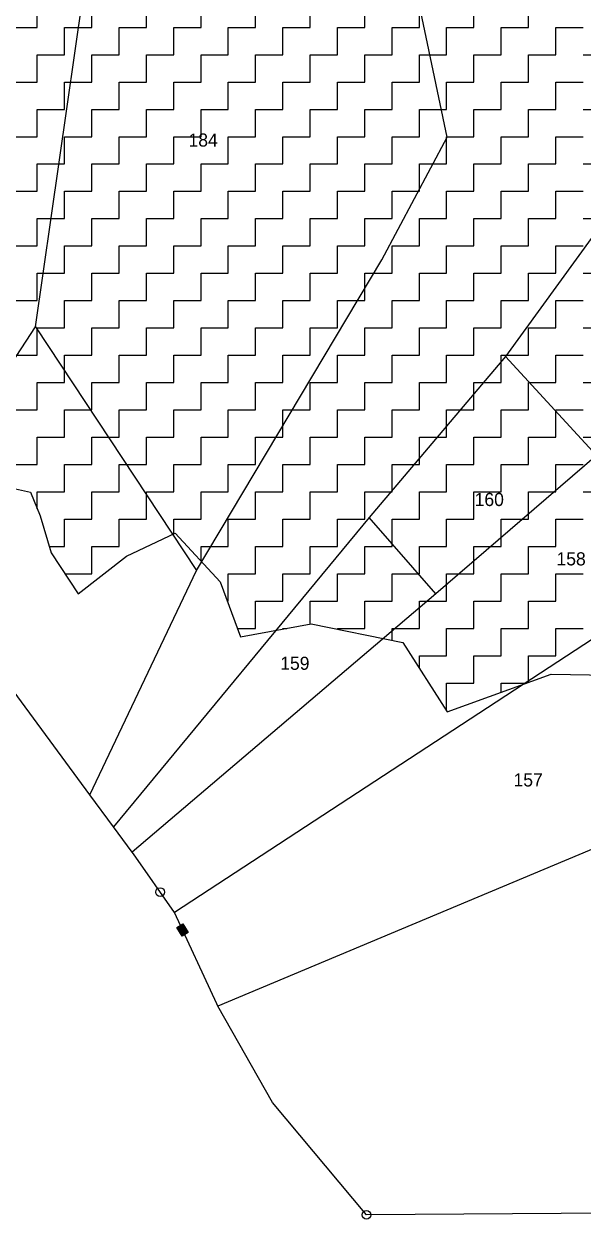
# Model space of a CAD drawing. Header units: metres. Extents: x 317022 to 318987, y 1871527 to 1873424.
# Drawn here: x 317314 to 317475.2, y 1871555.7 to 1871899.7 of the extents above; entities that cross this region are included whole.
import ezdxf

# ---------------------------------------------------------------- set-up
doc = ezdxf.new("R2010")
doc.units = ezdxf.units.M
for name, color, linetype in [('POLY_HATCH', 12, 'Continuous'), ('POLY_PARCEL', 6, 'Continuous'), ('TEXT_PARCEL', 7, 'Continuous'), ('V_BOUND_LINE', 7, 'Continuous')]:
    doc.layers.add(name, color=color, linetype=linetype)
doc.styles.add('TEXT_MAP', font='')
doc.styles.get('TEXT_MAP').set_extended_font_data('Kruti Dev 050')

msp = doc.modelspace()

# ---------------------------------------------------------------- hatches: boundary and pattern name
msp.add_hatch(color=256).paths.add_polyline_path([(317359.62, 1871637.12), (317361.34, 1871638.17), (317359.83, 1871640.67), (317358.1, 1871639.62)])

# ---------------------------------------------------------------- linework, layer by layer
msp.add_lwpolyline([(317359.83, 1871640.67), (317361.34, 1871638.17), (317359.62, 1871637.12), (317358.1, 1871639.62)], close=True)
for centre in [(317353.27, 1871649.82), (317412.78, 1871556.91)]:
    msp.add_circle(centre, 1.25)
at = {"layer": 'POLY_HATCH', "linetype": 'Continuous'}
for p, q in [((317317.89, 1871898.72), (317317.89, 1871906.59)), ((317333.62, 1871898.72), (317333.62, 1871906.59)), ((317349.35, 1871898.72), (317349.35, 1871906.59)), ((317365.08, 1871898.72), (317365.08, 1871906.59)), ((317380.81, 1871898.72), (317380.81, 1871906.59)), ((317396.54, 1871898.72), (317396.54, 1871906.59)), ((317412.27, 1871898.72), (317412.27, 1871906.59)), ((317428, 1871898.72), (317428, 1871906.59)), ((317443.72, 1871898.72), (317443.72, 1871906.59)), ((317459.45, 1871898.72), (317459.45, 1871906.59)), ((317310.03, 1871898.72), (317317.89, 1871898.72)), ((317325.76, 1871898.72), (317333.62, 1871898.72)), ((317325.76, 1871890.86), (317325.76, 1871898.72)), ((317341.49, 1871898.72), (317349.35, 1871898.72)), ((317341.49, 1871890.86), (317341.49, 1871898.72)), ((317357.22, 1871898.72), (317365.08, 1871898.72)), ((317357.22, 1871890.86), (317357.22, 1871898.72)), ((317372.94, 1871898.72), (317380.81, 1871898.72)), ((317372.94, 1871890.86), (317372.94, 1871898.72)), ((317388.67, 1871898.72), (317396.54, 1871898.72)), ((317388.67, 1871890.86), (317388.67, 1871898.72)), ((317404.4, 1871898.72), (317412.27, 1871898.72)), ((317404.4, 1871890.86), (317404.4, 1871898.72)), ((317420.13, 1871898.72), (317428, 1871898.72)), ((317420.13, 1871890.86), (317420.13, 1871898.72)), ((317435.86, 1871898.72), (317443.72, 1871898.72)), ((317435.86, 1871890.86), (317435.86, 1871898.72)), ((317451.59, 1871898.72), (317459.45, 1871898.72)), ((317451.59, 1871890.86), (317451.59, 1871898.72)), ((317467.32, 1871898.72), (317475.18, 1871898.72)), ((317467.32, 1871890.86), (317467.32, 1871898.72)), ((317317.89, 1871890.86), (317325.76, 1871890.86)), ((317317.89, 1871882.99), (317317.89, 1871890.86)), ((317333.62, 1871890.86), (317341.49, 1871890.86)), ((317333.62, 1871882.99), (317333.62, 1871890.86)), ((317349.35, 1871890.86), (317357.22, 1871890.86)), ((317349.35, 1871882.99), (317349.35, 1871890.86)), ((317365.08, 1871890.86), (317372.94, 1871890.86)), ((317365.08, 1871882.99), (317365.08, 1871890.86)), ((317380.81, 1871890.86), (317388.67, 1871890.86)), ((317380.81, 1871882.99), (317380.81, 1871890.86)), ((317396.54, 1871890.86), (317404.4, 1871890.86)), ((317396.54, 1871882.99), (317396.54, 1871890.86)), ((317412.27, 1871890.86), (317420.13, 1871890.86)), ((317412.27, 1871882.99), (317412.27, 1871890.86)), ((317428, 1871890.86), (317435.86, 1871890.86)), ((317428, 1871882.99), (317428, 1871890.86)), ((317443.72, 1871890.86), (317451.59, 1871890.86)), ((317443.72, 1871882.99), (317443.72, 1871890.86)), ((317459.45, 1871890.86), (317467.32, 1871890.86)), ((317459.45, 1871882.99), (317459.45, 1871890.86)), ((317475.18, 1871890.86), (317483.05, 1871890.86)), ((317310.03, 1871882.99), (317317.89, 1871882.99)), ((317325.76, 1871882.99), (317333.62, 1871882.99)), ((317325.76, 1871875.13), (317325.76, 1871882.99)), ((317341.49, 1871882.99), (317349.35, 1871882.99)), ((317341.49, 1871875.13), (317341.49, 1871882.99)), ((317357.22, 1871882.99), (317365.08, 1871882.99)), ((317357.22, 1871875.13), (317357.22, 1871882.99)), ((317372.94, 1871882.99), (317380.81, 1871882.99)), ((317372.94, 1871875.13), (317372.94, 1871882.99)), ((317388.67, 1871882.99), (317396.54, 1871882.99)), ((317388.67, 1871875.13), (317388.67, 1871882.99)), ((317404.4, 1871882.99), (317412.27, 1871882.99)), ((317404.4, 1871875.13), (317404.4, 1871882.99)), ((317420.13, 1871882.99), (317428, 1871882.99)), ((317420.13, 1871875.13), (317420.13, 1871882.99)), ((317435.86, 1871882.99), (317443.72, 1871882.99)), ((317435.86, 1871875.13), (317435.86, 1871882.99)), ((317451.59, 1871882.99), (317459.45, 1871882.99)), ((317451.59, 1871875.13), (317451.59, 1871882.99)), ((317467.32, 1871882.99), (317475.18, 1871882.99)), ((317467.32, 1871875.13), (317467.32, 1871882.99)), ((317317.89, 1871875.13), (317325.76, 1871875.13)), ((317317.89, 1871867.26), (317317.89, 1871875.13)), ((317333.62, 1871875.13), (317341.49, 1871875.13)), ((317333.62, 1871867.26), (317333.62, 1871875.13)), ((317349.35, 1871875.13), (317357.22, 1871875.13)), ((317349.35, 1871867.26), (317349.35, 1871875.13)), ((317365.08, 1871875.13), (317372.94, 1871875.13)), ((317365.08, 1871867.26), (317365.08, 1871875.13)), ((317380.81, 1871875.13), (317388.67, 1871875.13)), ((317380.81, 1871867.26), (317380.81, 1871875.13)), ((317396.54, 1871875.13), (317404.4, 1871875.13)), ((317396.54, 1871867.26), (317396.54, 1871875.13)), ((317412.27, 1871875.13), (317420.13, 1871875.13)), ((317412.27, 1871867.26), (317412.27, 1871875.13)), ((317428, 1871875.13), (317435.86, 1871875.13)), ((317428, 1871867.26), (317428, 1871875.13)), ((317443.72, 1871875.13), (317451.59, 1871875.13)), ((317443.72, 1871867.26), (317443.72, 1871875.13)), ((317459.45, 1871875.13), (317467.32, 1871875.13)), ((317459.45, 1871867.26), (317459.45, 1871875.13)), ((317475.18, 1871875.13), (317483.05, 1871875.13)), ((317310.03, 1871867.26), (317317.89, 1871867.26)), ((317325.76, 1871867.26), (317333.62, 1871867.26)), ((317325.76, 1871859.4), (317325.76, 1871867.26)), ((317341.49, 1871867.26), (317349.35, 1871867.26)), ((317341.49, 1871859.4), (317341.49, 1871867.26)), ((317357.22, 1871867.26), (317365.08, 1871867.26)), ((317357.22, 1871859.4), (317357.22, 1871867.26)), ((317372.94, 1871867.26), (317380.81, 1871867.26)), ((317372.94, 1871859.4), (317372.94, 1871867.26)), ((317388.67, 1871867.26), (317396.54, 1871867.26)), ((317388.67, 1871859.4), (317388.67, 1871867.26)), ((317404.4, 1871867.26), (317412.27, 1871867.26)), ((317404.4, 1871859.4), (317404.4, 1871867.26)), ((317420.13, 1871867.26), (317428, 1871867.26)), ((317420.13, 1871859.4), (317420.13, 1871867.26)), ((317435.86, 1871867.26), (317443.72, 1871867.26)), ((317435.86, 1871859.4), (317435.86, 1871867.26)), ((317451.59, 1871867.26), (317459.45, 1871867.26)), ((317451.59, 1871859.4), (317451.59, 1871867.26)), ((317467.32, 1871867.26), (317475.18, 1871867.26)), ((317467.32, 1871859.4), (317467.32, 1871867.26)), ((317317.89, 1871859.4), (317325.76, 1871859.4)), ((317317.89, 1871851.54), (317317.89, 1871859.4)), ((317333.62, 1871859.4), (317341.49, 1871859.4)), ((317333.62, 1871851.54), (317333.62, 1871859.4)), ((317349.35, 1871859.4), (317357.22, 1871859.4)), ((317349.35, 1871851.54), (317349.35, 1871859.4)), ((317365.08, 1871859.4), (317372.94, 1871859.4)), ((317365.08, 1871851.54), (317365.08, 1871859.4)), ((317380.81, 1871859.4), (317388.67, 1871859.4)), ((317380.81, 1871851.54), (317380.81, 1871859.4)), ((317396.54, 1871859.4), (317404.4, 1871859.4)), ((317396.54, 1871851.54), (317396.54, 1871859.4)), ((317412.27, 1871859.4), (317420.13, 1871859.4)), ((317412.27, 1871851.54), (317412.27, 1871859.4)), ((317428, 1871859.4), (317435.86, 1871859.4)), ((317428, 1871851.54), (317428, 1871859.4)), ((317443.72, 1871859.4), (317451.59, 1871859.4)), ((317443.72, 1871851.54), (317443.72, 1871859.4)), ((317459.45, 1871859.4), (317467.32, 1871859.4)), ((317459.45, 1871851.54), (317459.45, 1871859.4)), ((317475.18, 1871859.4), (317483.05, 1871859.4)), ((317310.03, 1871851.54), (317317.89, 1871851.54)), ((317325.76, 1871851.54), (317333.62, 1871851.54)), ((317325.76, 1871843.67), (317325.76, 1871851.54)), ((317341.49, 1871851.54), (317349.35, 1871851.54)), ((317341.49, 1871843.67), (317341.49, 1871851.54)), ((317357.22, 1871851.54), (317365.08, 1871851.54)), ((317357.22, 1871843.67), (317357.22, 1871851.54)), ((317372.94, 1871851.54), (317380.81, 1871851.54)), ((317372.94, 1871843.67), (317372.94, 1871851.54)), ((317388.67, 1871851.54), (317396.54, 1871851.54)), ((317388.67, 1871843.67), (317388.67, 1871851.54)), ((317404.4, 1871851.54), (317412.27, 1871851.54)), ((317404.4, 1871843.67), (317404.4, 1871851.54)), ((317420.13, 1871851.54), (317428, 1871851.54)), ((317420.13, 1871843.67), (317420.13, 1871851.54)), ((317435.86, 1871851.54), (317443.72, 1871851.54)), ((317435.86, 1871843.67), (317435.86, 1871851.54)), ((317451.59, 1871851.54), (317459.45, 1871851.54)), ((317451.59, 1871843.67), (317451.59, 1871851.54)), ((317467.32, 1871851.54), (317475.18, 1871851.54)), ((317467.32, 1871843.67), (317467.32, 1871851.54)), ((317317.89, 1871843.67), (317325.76, 1871843.67)), ((317317.89, 1871835.81), (317317.89, 1871843.67)), ((317333.62, 1871843.67), (317341.49, 1871843.67)), ((317333.62, 1871835.81), (317333.62, 1871843.67)), ((317349.35, 1871843.67), (317357.22, 1871843.67)), ((317349.35, 1871835.81), (317349.35, 1871843.67)), ((317365.08, 1871843.67), (317372.94, 1871843.67)), ((317365.08, 1871835.81), (317365.08, 1871843.67)), ((317380.81, 1871843.67), (317388.67, 1871843.67)), ((317380.81, 1871835.81), (317380.81, 1871843.67)), ((317396.54, 1871843.67), (317404.4, 1871843.67)), ((317396.54, 1871835.81), (317396.54, 1871843.67)), ((317412.27, 1871843.67), (317420.13, 1871843.67)), ((317412.27, 1871835.81), (317412.27, 1871843.67)), ((317428, 1871843.67), (317435.86, 1871843.67)), ((317428, 1871835.81), (317428, 1871843.67)), ((317443.72, 1871843.67), (317451.59, 1871843.67)), ((317443.72, 1871835.81), (317443.72, 1871843.67)), ((317459.45, 1871843.67), (317467.32, 1871843.67)), ((317459.45, 1871835.81), (317459.45, 1871843.67)), ((317475.18, 1871843.67), (317483.05, 1871843.67)), ((317310.03, 1871835.81), (317317.89, 1871835.81)), ((317325.76, 1871835.81), (317333.62, 1871835.81)), ((317325.76, 1871827.94), (317325.76, 1871835.81)), ((317341.49, 1871835.81), (317349.35, 1871835.81)), ((317341.49, 1871827.94), (317341.49, 1871835.81)), ((317357.22, 1871835.81), (317365.08, 1871835.81)), ((317357.22, 1871827.94), (317357.22, 1871835.81)), ((317372.94, 1871835.81), (317380.81, 1871835.81)), ((317372.94, 1871827.94), (317372.94, 1871835.81)), ((317388.67, 1871835.81), (317396.54, 1871835.81)), ((317388.67, 1871827.94), (317388.67, 1871835.81)), ((317404.4, 1871835.81), (317412.27, 1871835.81)), ((317404.4, 1871827.94), (317404.4, 1871835.81)), ((317420.13, 1871835.81), (317428, 1871835.81)), ((317420.13, 1871827.94), (317420.13, 1871835.81)), ((317435.86, 1871835.81), (317443.72, 1871835.81)), ((317435.86, 1871827.94), (317435.86, 1871835.81)), ((317451.59, 1871835.81), (317459.45, 1871835.81)), ((317451.59, 1871827.94), (317451.59, 1871835.81)), ((317467.32, 1871835.81), (317475.18, 1871835.81)), ((317467.32, 1871827.94), (317467.32, 1871835.81)), ((317317.89, 1871827.94), (317325.76, 1871827.94)), ((317317.89, 1871820.08), (317317.89, 1871827.94)), ((317333.62, 1871827.94), (317341.49, 1871827.94)), ((317333.62, 1871820.08), (317333.62, 1871827.94)), ((317349.35, 1871827.94), (317357.22, 1871827.94)), ((317349.35, 1871820.08), (317349.35, 1871827.94)), ((317365.08, 1871827.94), (317372.94, 1871827.94)), ((317365.08, 1871820.08), (317365.08, 1871827.94)), ((317380.81, 1871827.94), (317388.67, 1871827.94)), ((317380.81, 1871820.08), (317380.81, 1871827.94)), ((317396.54, 1871827.94), (317404.4, 1871827.94)), ((317396.54, 1871820.08), (317396.54, 1871827.94)), ((317412.27, 1871827.94), (317420.13, 1871827.94)), ((317412.27, 1871820.08), (317412.27, 1871827.94)), ((317428, 1871827.94), (317435.86, 1871827.94)), ((317428, 1871820.08), (317428, 1871827.94)), ((317443.72, 1871827.94), (317451.59, 1871827.94)), ((317443.72, 1871820.08), (317443.72, 1871827.94)), ((317459.45, 1871827.94), (317467.32, 1871827.94)), ((317459.45, 1871820.08), (317459.45, 1871827.94)), ((317475.18, 1871827.94), (317483.05, 1871827.94)), ((317310.03, 1871820.08), (317317.89, 1871820.08)), ((317325.76, 1871820.08), (317333.62, 1871820.08)), ((317325.76, 1871812.21), (317325.76, 1871820.08)), ((317341.49, 1871820.08), (317349.35, 1871820.08)), ((317341.49, 1871812.21), (317341.49, 1871820.08)), ((317357.22, 1871820.08), (317365.08, 1871820.08)), ((317357.22, 1871812.21), (317357.22, 1871820.08)), ((317372.94, 1871820.08), (317380.81, 1871820.08)), ((317372.94, 1871812.21), (317372.94, 1871820.08)), ((317388.67, 1871820.08), (317396.54, 1871820.08)), ((317388.67, 1871812.21), (317388.67, 1871820.08)), ((317404.4, 1871820.08), (317412.27, 1871820.08)), ((317404.4, 1871812.21), (317404.4, 1871820.08)), ((317420.13, 1871820.08), (317428, 1871820.08)), ((317420.13, 1871812.21), (317420.13, 1871820.08)), ((317435.86, 1871820.08), (317443.72, 1871820.08)), ((317435.86, 1871812.21), (317435.86, 1871820.08)), ((317451.59, 1871820.08), (317459.45, 1871820.08)), ((317451.59, 1871812.21), (317451.59, 1871820.08)), ((317467.32, 1871820.08), (317475.18, 1871820.08)), ((317467.32, 1871812.21), (317467.32, 1871820.08)), ((317317.89, 1871812.21), (317325.76, 1871812.21)), ((317317.89, 1871804.35), (317317.89, 1871812.21)), ((317333.62, 1871812.21), (317341.49, 1871812.21)), ((317333.62, 1871804.35), (317333.62, 1871812.21)), ((317349.35, 1871812.21), (317357.22, 1871812.21)), ((317349.35, 1871804.35), (317349.35, 1871812.21)), ((317365.08, 1871812.21), (317372.94, 1871812.21)), ((317365.08, 1871804.35), (317365.08, 1871812.21)), ((317380.81, 1871812.21), (317388.67, 1871812.21)), ((317380.81, 1871804.35), (317380.81, 1871812.21)), ((317396.54, 1871812.21), (317404.4, 1871812.21)), ((317396.54, 1871804.35), (317396.54, 1871812.21)), ((317412.27, 1871812.21), (317420.13, 1871812.21)), ((317412.27, 1871804.35), (317412.27, 1871812.21)), ((317428, 1871812.21), (317435.86, 1871812.21)), ((317428, 1871804.35), (317428, 1871812.21)), ((317443.72, 1871812.21), (317451.59, 1871812.21)), ((317443.72, 1871804.35), (317443.72, 1871812.21)), ((317459.45, 1871812.21), (317467.32, 1871812.21)), ((317459.45, 1871804.35), (317459.45, 1871812.21)), ((317475.18, 1871812.21), (317483.05, 1871812.21)), ((317310.03, 1871804.35), (317317.89, 1871804.35)), ((317325.76, 1871804.35), (317333.62, 1871804.35)), ((317325.76, 1871796.48), (317325.76, 1871804.35)), ((317341.49, 1871804.35), (317349.35, 1871804.35)), ((317341.49, 1871796.48), (317341.49, 1871804.35)), ((317357.22, 1871804.35), (317365.08, 1871804.35)), ((317357.22, 1871796.48), (317357.22, 1871804.35)), ((317372.94, 1871804.35), (317380.81, 1871804.35)), ((317372.94, 1871796.48), (317372.94, 1871804.35)), ((317388.67, 1871804.35), (317396.54, 1871804.35)), ((317388.67, 1871796.48), (317388.67, 1871804.35)), ((317404.4, 1871804.35), (317412.27, 1871804.35)), ((317404.4, 1871796.48), (317404.4, 1871804.35)), ((317420.13, 1871804.35), (317428, 1871804.35)), ((317420.13, 1871796.48), (317420.13, 1871804.35)), ((317435.86, 1871804.35), (317443.72, 1871804.35)), ((317435.86, 1871796.48), (317435.86, 1871804.35)), ((317451.59, 1871804.35), (317459.45, 1871804.35)), ((317451.59, 1871796.48), (317451.59, 1871804.35)), ((317467.32, 1871804.35), (317475.18, 1871804.35)), ((317467.32, 1871796.48), (317467.32, 1871804.35)), ((317317.89, 1871796.48), (317325.76, 1871796.48)), ((317317.89, 1871788.62), (317317.89, 1871796.48)), ((317333.62, 1871796.48), (317341.49, 1871796.48)), ((317333.62, 1871788.62), (317333.62, 1871796.48)), ((317349.35, 1871796.48), (317357.22, 1871796.48)), ((317349.35, 1871788.62), (317349.35, 1871796.48)), ((317365.08, 1871796.48), (317372.94, 1871796.48)), ((317365.08, 1871788.62), (317365.08, 1871796.48)), ((317380.81, 1871796.48), (317388.67, 1871796.48)), ((317380.81, 1871788.62), (317380.81, 1871796.48)), ((317396.54, 1871796.48), (317404.4, 1871796.48)), ((317396.54, 1871788.62), (317396.54, 1871796.48)), ((317412.27, 1871796.48), (317420.13, 1871796.48)), ((317412.27, 1871788.62), (317412.27, 1871796.48)), ((317428, 1871796.48), (317435.86, 1871796.48)), ((317428, 1871788.62), (317428, 1871796.48)), ((317443.72, 1871796.48), (317451.59, 1871796.48)), ((317443.72, 1871788.62), (317443.72, 1871796.48)), ((317459.45, 1871796.48), (317467.32, 1871796.48)), ((317459.45, 1871788.62), (317459.45, 1871796.48)), ((317475.18, 1871796.48), (317483.05, 1871796.48)), ((317310.03, 1871788.62), (317317.89, 1871788.62)), ((317325.76, 1871788.62), (317333.62, 1871788.62)), ((317325.76, 1871780.75), (317325.76, 1871788.62)), ((317341.49, 1871788.62), (317349.35, 1871788.62)), ((317341.49, 1871780.75), (317341.49, 1871788.62)), ((317357.22, 1871788.62), (317365.08, 1871788.62)), ((317357.22, 1871780.75), (317357.22, 1871788.62)), ((317372.94, 1871788.62), (317380.81, 1871788.62)), ((317372.94, 1871780.75), (317372.94, 1871788.62)), ((317388.67, 1871788.62), (317396.54, 1871788.62)), ((317388.67, 1871780.75), (317388.67, 1871788.62)), ((317404.4, 1871788.62), (317412.27, 1871788.62)), ((317404.4, 1871780.75), (317404.4, 1871788.62)), ((317420.13, 1871788.62), (317428, 1871788.62)), ((317420.13, 1871780.75), (317420.13, 1871788.62)), ((317435.86, 1871788.62), (317443.72, 1871788.62)), ((317435.86, 1871780.75), (317435.86, 1871788.62)), ((317451.59, 1871788.62), (317459.45, 1871788.62)), ((317451.59, 1871780.75), (317451.59, 1871788.62)), ((317467.32, 1871788.62), (317475.18, 1871788.62)), ((317467.32, 1871780.75), (317467.32, 1871788.62)), ((317317.89, 1871780.75), (317325.76, 1871780.75)), ((317317.89, 1871772.89), (317317.89, 1871780.75)), ((317333.62, 1871780.75), (317341.49, 1871780.75)), ((317333.62, 1871772.89), (317333.62, 1871780.75)), ((317349.35, 1871780.75), (317357.22, 1871780.75)), ((317349.35, 1871772.89), (317349.35, 1871780.75)), ((317365.08, 1871780.75), (317372.94, 1871780.75)), ((317365.08, 1871772.89), (317365.08, 1871780.75)), ((317380.81, 1871780.75), (317388.67, 1871780.75)), ((317380.81, 1871772.89), (317380.81, 1871780.75)), ((317396.54, 1871780.75), (317404.4, 1871780.75)), ((317396.54, 1871772.89), (317396.54, 1871780.75)), ((317412.27, 1871780.75), (317420.13, 1871780.75)), ((317412.27, 1871772.89), (317412.27, 1871780.75)), ((317428, 1871780.75), (317435.86, 1871780.75)), ((317428, 1871772.89), (317428, 1871780.75)), ((317443.72, 1871780.75), (317451.59, 1871780.75)), ((317443.72, 1871772.89), (317443.72, 1871780.75)), ((317459.45, 1871780.75), (317467.32, 1871780.75)), ((317459.45, 1871772.89), (317459.45, 1871780.75)), ((317475.18, 1871780.75), (317483.05, 1871780.75)), ((317310.03, 1871772.89), (317317.89, 1871772.89)), ((317325.76, 1871772.89), (317333.62, 1871772.89)), ((317325.76, 1871765.03), (317325.76, 1871772.89)), ((317341.49, 1871772.89), (317349.35, 1871772.89)), ((317341.49, 1871765.03), (317341.49, 1871772.89)), ((317357.22, 1871772.89), (317365.08, 1871772.89)), ((317357.22, 1871765.03), (317357.22, 1871772.89)), ((317372.94, 1871772.89), (317380.81, 1871772.89)), ((317372.94, 1871765.03), (317372.94, 1871772.89)), ((317388.67, 1871772.89), (317396.54, 1871772.89)), ((317388.67, 1871765.03), (317388.67, 1871772.89)), ((317404.4, 1871772.89), (317412.27, 1871772.89)), ((317404.4, 1871765.03), (317404.4, 1871772.89)), ((317420.13, 1871772.89), (317428, 1871772.89)), ((317420.13, 1871765.03), (317420.13, 1871772.89)), ((317435.86, 1871772.89), (317443.72, 1871772.89)), ((317435.86, 1871765.03), (317435.86, 1871772.89)), ((317451.59, 1871772.89), (317459.45, 1871772.89)), ((317451.59, 1871765.03), (317451.59, 1871772.89)), ((317467.32, 1871772.89), (317475.18, 1871772.89)), ((317467.32, 1871765.03), (317467.32, 1871772.89)), ((317317.89, 1871765.03), (317325.76, 1871765.03)), ((317317.89, 1871760.1), (317317.89, 1871765.03)), ((317333.62, 1871765.03), (317341.49, 1871765.03)), ((317333.62, 1871757.16), (317333.62, 1871765.03)), ((317349.35, 1871765.03), (317357.22, 1871765.03)), ((317349.35, 1871757.16), (317349.35, 1871765.03)), ((317365.08, 1871765.03), (317372.94, 1871765.03)), ((317365.08, 1871757.16), (317365.08, 1871765.03)), ((317380.81, 1871765.03), (317388.67, 1871765.03)), ((317380.81, 1871757.16), (317380.81, 1871765.03)), ((317396.54, 1871765.03), (317404.4, 1871765.03)), ((317396.54, 1871757.16), (317396.54, 1871765.03)), ((317412.27, 1871765.03), (317420.13, 1871765.03)), ((317412.27, 1871757.16), (317412.27, 1871765.03)), ((317428, 1871765.03), (317435.86, 1871765.03)), ((317428, 1871757.16), (317428, 1871765.03)), ((317443.72, 1871765.03), (317451.59, 1871765.03)), ((317443.72, 1871757.16), (317443.72, 1871765.03)), ((317459.45, 1871765.03), (317467.32, 1871765.03)), ((317459.45, 1871757.16), (317459.45, 1871765.03)), ((317475.18, 1871765.03), (317483.05, 1871765.03)), ((317325.76, 1871757.16), (317333.62, 1871757.16)), ((317325.76, 1871749.3), (317325.76, 1871757.16)), ((317341.49, 1871757.16), (317349.35, 1871757.16)), ((317341.49, 1871749.3), (317341.49, 1871757.16)), ((317357.22, 1871757.16), (317365.08, 1871757.16)), ((317357.22, 1871752.92), (317357.22, 1871757.16)), ((317372.94, 1871757.16), (317380.81, 1871757.16)), ((317372.94, 1871749.3), (317372.94, 1871757.16)), ((317388.67, 1871757.16), (317396.54, 1871757.16)), ((317388.67, 1871749.3), (317388.67, 1871757.16)), ((317404.4, 1871757.16), (317412.27, 1871757.16)), ((317404.4, 1871749.3), (317404.4, 1871757.16)), ((317420.13, 1871757.16), (317428, 1871757.16)), ((317420.13, 1871749.3), (317420.13, 1871757.16)), ((317435.86, 1871757.16), (317443.72, 1871757.16)), ((317435.86, 1871749.3), (317435.86, 1871757.16)), ((317451.59, 1871757.16), (317459.45, 1871757.16)), ((317451.59, 1871749.3), (317451.59, 1871757.16)), ((317467.32, 1871757.16), (317475.18, 1871757.16)), ((317467.32, 1871749.3), (317467.32, 1871757.16)), ((317321.37, 1871749.3), (317325.76, 1871749.3)), ((317333.62, 1871749.3), (317341.49, 1871749.3)), ((317333.62, 1871741.43), (317333.62, 1871749.3)), ((317349.35, 1871749.3), (317349.49, 1871749.3)), ((317349.35, 1871749.23), (317349.35, 1871749.3)), ((317365.08, 1871749.3), (317372.94, 1871749.3)), ((317365.08, 1871745.08), (317365.08, 1871749.3)), ((317380.81, 1871749.3), (317388.67, 1871749.3)), ((317380.81, 1871741.43), (317380.81, 1871749.3)), ((317396.54, 1871749.3), (317404.4, 1871749.3)), ((317396.54, 1871741.43), (317396.54, 1871749.3)), ((317412.27, 1871749.3), (317420.13, 1871749.3)), ((317412.27, 1871741.43), (317412.27, 1871749.3)), ((317428, 1871749.3), (317435.86, 1871749.3)), ((317428, 1871741.43), (317428, 1871749.3)), ((317443.72, 1871749.3), (317451.59, 1871749.3)), ((317443.72, 1871741.43), (317443.72, 1871749.3)), ((317459.45, 1871749.3), (317467.32, 1871749.3)), ((317459.45, 1871741.43), (317459.45, 1871749.3)), ((317325.9, 1871741.43), (317333.62, 1871741.43)), ((317372.94, 1871741.43), (317380.81, 1871741.43)), ((317372.94, 1871733.57), (317372.94, 1871741.43)), ((317388.67, 1871741.43), (317396.54, 1871741.43)), ((317388.67, 1871733.57), (317388.67, 1871741.43)), ((317404.4, 1871741.43), (317412.27, 1871741.43)), ((317404.4, 1871733.57), (317404.4, 1871741.43)), ((317420.13, 1871741.43), (317428, 1871741.43)), ((317420.13, 1871733.57), (317420.13, 1871741.43)), ((317435.86, 1871741.43), (317443.72, 1871741.43)), ((317435.86, 1871733.57), (317435.86, 1871741.43)), ((317451.59, 1871741.43), (317459.45, 1871741.43)), ((317451.59, 1871733.57), (317451.59, 1871741.43)), ((317467.32, 1871741.43), (317475.18, 1871741.43)), ((317467.32, 1871733.57), (317467.32, 1871741.43)), ((317372.66, 1871733.57), (317372.94, 1871733.57)), ((317380.81, 1871733.57), (317388.67, 1871733.57)), ((317380.81, 1871725.7), (317380.81, 1871733.57)), ((317396.54, 1871733.57), (317404.4, 1871733.57)), ((317396.54, 1871726.93), (317396.54, 1871733.57)), ((317412.27, 1871733.57), (317420.13, 1871733.57)), ((317412.27, 1871725.7), (317412.27, 1871733.57)), ((317428, 1871733.57), (317435.86, 1871733.57)), ((317428, 1871725.7), (317428, 1871733.57)), ((317443.72, 1871733.57), (317451.59, 1871733.57)), ((317443.72, 1871725.7), (317443.72, 1871733.57)), ((317459.45, 1871733.57), (317467.32, 1871733.57)), ((317459.45, 1871725.7), (317459.45, 1871733.57)), ((317375.56, 1871725.7), (317380.81, 1871725.7)), ((317388.67, 1871725.7), (317389.78, 1871725.7)), ((317388.67, 1871725.5), (317388.67, 1871725.7)), ((317404.4, 1871725.7), (317412.27, 1871725.7)), ((317404.4, 1871725.45), (317404.4, 1871725.7)), ((317420.13, 1871725.7), (317428, 1871725.7)), ((317420.13, 1871722.25), (317420.13, 1871725.7)), ((317435.86, 1871725.7), (317443.72, 1871725.7)), ((317435.86, 1871717.84), (317435.86, 1871725.7)), ((317451.59, 1871725.7), (317459.45, 1871725.7)), ((317451.59, 1871717.84), (317451.59, 1871725.7)), ((317467.32, 1871725.7), (317475.18, 1871725.7)), ((317467.32, 1871717.84), (317467.32, 1871725.7)), ((317428, 1871717.84), (317435.86, 1871717.84)), ((317428, 1871714.19), (317428, 1871717.84)), ((317443.72, 1871717.84), (317451.59, 1871717.84)), ((317443.72, 1871709.97), (317443.72, 1871717.84)), ((317459.45, 1871717.84), (317467.32, 1871717.84)), ((317459.45, 1871710.2), (317459.45, 1871717.84)), ((317435.86, 1871709.97), (317443.72, 1871709.97)), ((317435.86, 1871702.11), (317435.86, 1871709.97)), ((317451.59, 1871709.97), (317458.83, 1871709.97)), ((317451.59, 1871707.35), (317451.59, 1871709.97)), ((317435.74, 1871702.11), (317435.86, 1871702.11))]:
    msp.add_line(p, q, dxfattribs=at)
at = {"layer": 'POLY_HATCH'}
for p, q in [((317298.17, 1871768.85), (317315.95, 1871764.91)), ((317315.95, 1871764.91), (317318.69, 1871758.11)), ((317318.69, 1871758.11), (317321.92, 1871747.5)), ((317343.64, 1871746.54), (317357.6, 1871753.1)), ((317357.6, 1871753.1), (317370.61, 1871739.15)), ((317321.92, 1871747.5), (317329.67, 1871735.69)), ((317329.67, 1871735.69), (317343.64, 1871746.54)), ((317370.61, 1871739.15), (317376.45, 1871723.29)), ((317376.45, 1871723.29), (317396.86, 1871726.99)), ((317396.86, 1871726.99), (317423.23, 1871721.62)), ((317423.23, 1871721.62), (317436, 1871701.7)), ((317436, 1871701.7), (317465.96, 1871712.56)), ((317465.96, 1871712.56), (317482.55, 1871712.2))]:
    msp.add_line(p, q, dxfattribs=at)
at = {"layer": 'POLY_PARCEL'}
for p, q in [((317436.01, 1871867.15), (317412.47, 1871979.21)), ((317317.37, 1871812.55), (317333.02, 1871920.9)), ((317417.16, 1871831.83), (317436.01, 1871867.15)), ((317478.28, 1871839.01), (317452.77, 1871803.98)), ((317363.75, 1871742.37), (317417.16, 1871831.83)), ((317279.28, 1871754.1), (317317.37, 1871812.55)), ((317317.37, 1871812.55), (317363.75, 1871742.37)), ((317614.93, 1871812.13), (317357.4, 1871643.9)), ((317452.77, 1871803.98), (317413.56, 1871757.64)), ((317452.77, 1871803.98), (317479.02, 1871775.47)), ((317479.02, 1871775.47), (317432.71, 1871735.67)), ((317413.56, 1871757.64), (317339.86, 1871668.57)), ((317432.71, 1871735.67), (317413.56, 1871757.64)), ((317333.06, 1871677.77), (317363.75, 1871742.37)), ((317673.3, 1871743.92), (317369.93, 1871617)), ((317432.71, 1871735.67), (317345.23, 1871661.3))]:
    msp.add_line(p, q, dxfattribs=at)
at = {"layer": 'V_BOUND_LINE'}
for p, q in [((317333.06, 1871677.77), (317290.3, 1871735.82)), ((317339.86, 1871668.57), (317333.06, 1871677.77)), ((317345.23, 1871661.3), (317339.86, 1871668.57)), ((317345.58, 1871660.83), (317345.23, 1871661.3)), ((317357.4, 1871643.9), (317345.58, 1871660.83)), ((317369.6, 1871617.6), (317357.4, 1871643.9)), ((317369.93, 1871617), (317369.6, 1871617.6)), ((317385.69, 1871589.21), (317369.93, 1871617)), ((317412.78, 1871556.91), (317385.69, 1871589.21)), ((317566.93, 1871557.94), (317412.78, 1871556.91))]:
    msp.add_line(p, q, dxfattribs=at)

# ---------------------------------------------------------------- texts
at = {"layer": 'TEXT_PARCEL', "style": 'TEXT_MAP'}
for s, p in [('184', (317361.48, 1871864.4)), ('160', (317443.93, 1871760.93)), ('158', (317467.51, 1871743.84)), ('159', (317387.91, 1871713.78)), ('157', (317455.13, 1871680.2))]:
    msp.add_text(s, height=3.775, dxfattribs=at).set_placement(p)

doc.saveas('drawing.dxf')
